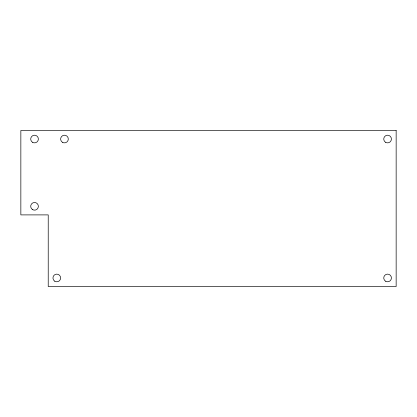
<?xml version="1.0" encoding="UTF-8"?>
<svg xmlns="http://www.w3.org/2000/svg" width="417" height="417" viewBox="0 0 417 417"><rect width="100%" height="100%" fill="white"/><g stroke="black" fill="none" stroke-linecap="round" stroke-linejoin="round"><path stroke-width="0.63" d="M396.15 130.474L20.85 130.474L20.85 214.896L48.226 214.896L48.226 286.526L396.15 286.526L396.15 130.474M62.43 142.291A3.836 3.836 0 0 0 68.305 139.184A3.836 3.836 0 0 0 62.675 135.65A3.836 3.836 0 0 0 62.43 142.291M32.5 142.291A3.836 3.836 0 0 0 38.369 139.184A3.836 3.836 0 0 0 32.74 135.65A3.836 3.836 0 0 0 32.5 142.291M32.5 209.574A3.836 3.836 0 0 0 38.369 206.467A3.836 3.836 0 0 0 32.74 202.933A3.836 3.836 0 0 0 32.5 209.574M385.543 142.291A3.836 3.836 0 0 0 391.417 139.184A3.836 3.836 0 0 0 385.782 135.65A3.836 3.836 0 0 0 385.543 142.291M385.543 281.209A3.836 3.836 0 0 0 391.417 278.097A3.836 3.836 0 0 0 385.782 274.568A3.836 3.836 0 0 0 385.543 281.209M54.752 281.209A3.836 3.836 0 0 0 60.627 278.097A3.836 3.836 0 0 0 54.997 274.568A3.836 3.836 0 0 0 54.752 281.209"/></g></svg>
